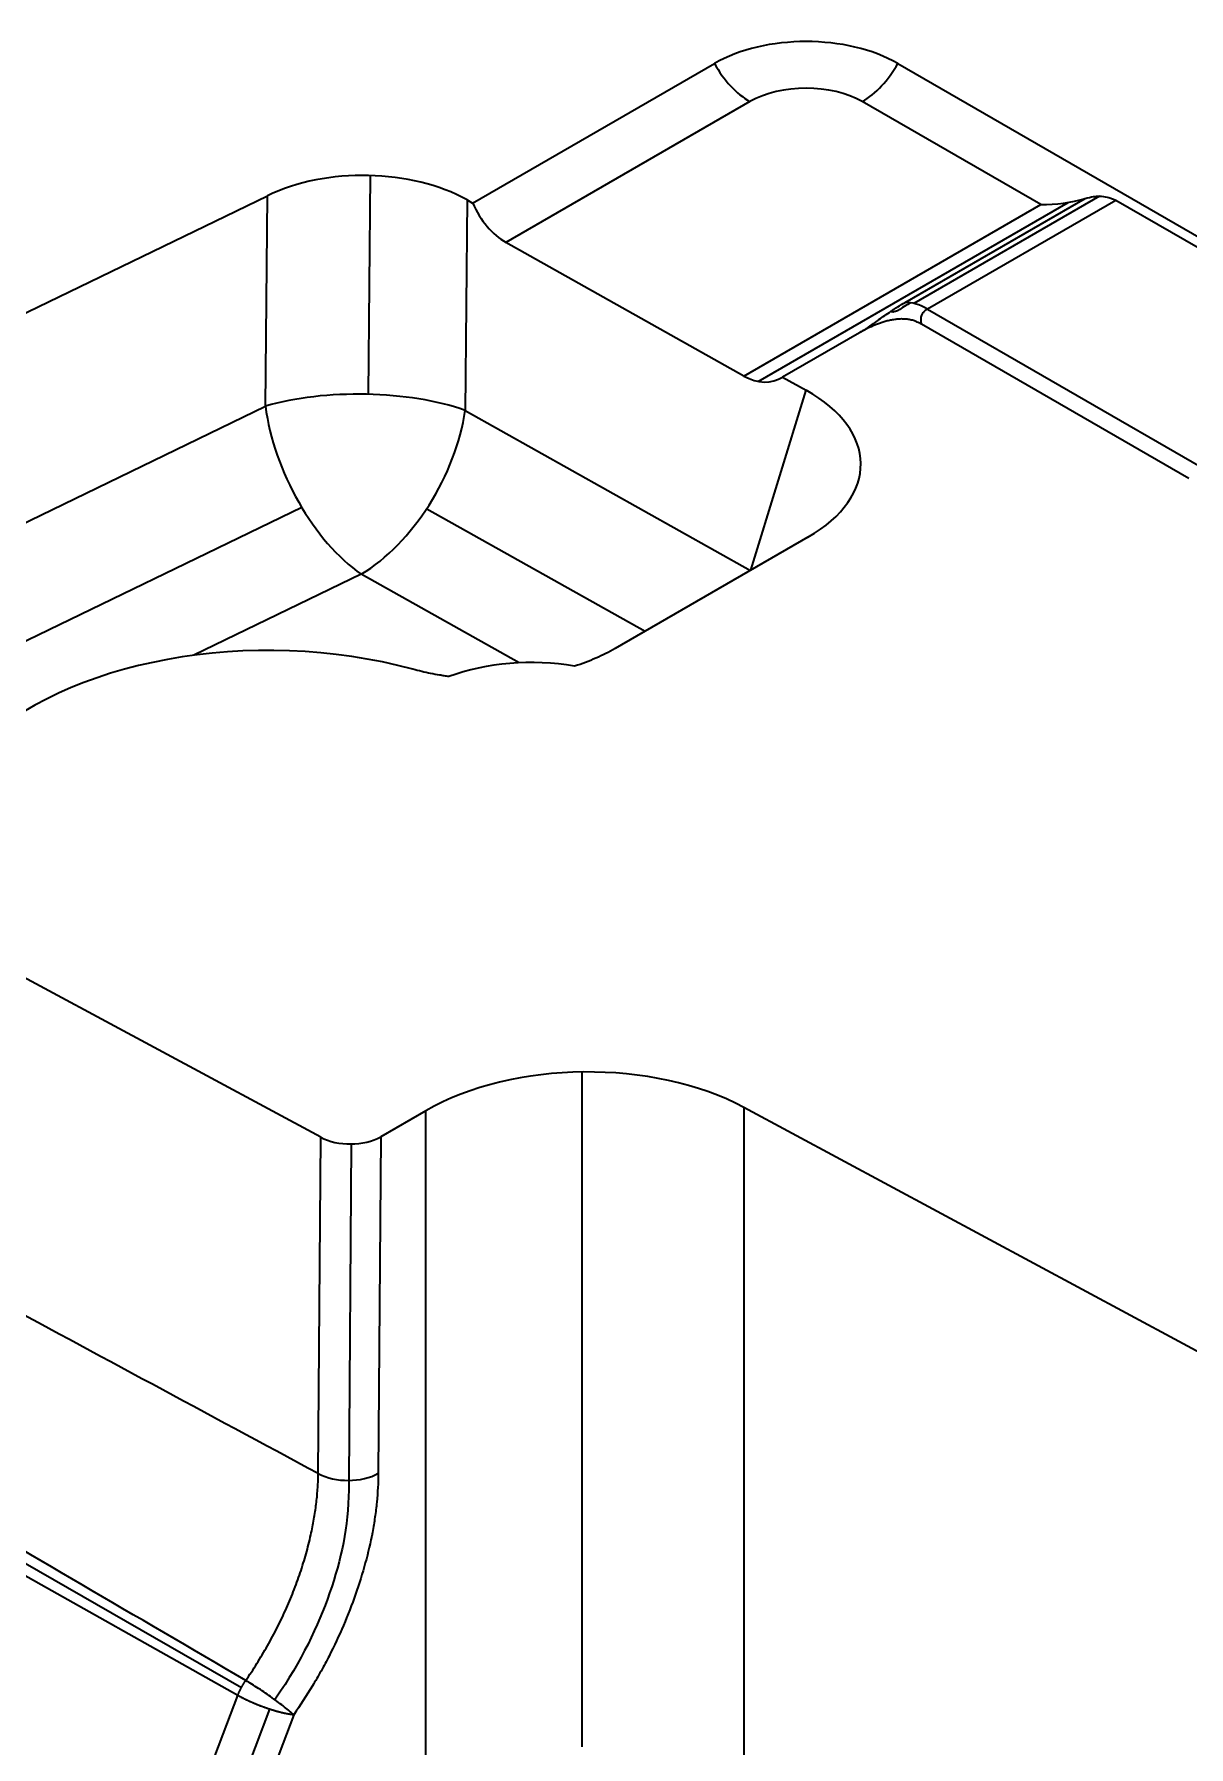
# Model space of a CAD drawing. Header units: millimetres. Extents: x 83 to 1196, y -164 to 735.
# Drawn here: x 1119.61 to 1146.31, y 46.19 to 85.81 of the extents above; entities that cross this region are included whole.
import ezdxf

# ---------------------------------------------------------------- set-up
doc = ezdxf.new("R2010")
doc.units = ezdxf.units.MM
doc.layers.add('1', color=7, linetype='Continuous', true_color=0xffffff)

msp = doc.modelspace()

# ---------------------------------------------------------------- linework, layer by layer
at = {"layer": '1', "color": 7, "linetype": 'Continuous', "lineweight": 35}
for p, q in [((1129.747, 81.906), (1135.34, 85.135)), ((1139.582, 85.135), (1147.687, 80.456)), ((1136.161, 84.253), (1130.518, 80.994)), ((1142.889, 81.869), (1138.761, 84.253)), ((1127.378, 82.544), (1127.332, 77.481)), ((1116.487, 77.953), (1124.999, 82.077)), ((1124.955, 77.206), (1124.999, 82.077)), ((1139.754, 79.608), (1143.918, 82.012)), ((1144.245, 82.064), (1139.95, 79.584)), ((1129.617, 81.979), (1129.573, 77.109)), ((1129.617, 81.979), (1129.747, 81.906)), ((1136.022, 77.905), (1142.889, 81.869)), ((1136.353, 77.781), (1143.524, 81.922)), ((1144.624, 81.969), (1140.268, 79.454)), ((1147.909, 80.072), (1144.624, 81.969)), ((1136.022, 77.905), (1130.518, 80.994)), ((1140.268, 79.454), (1146.791, 75.688)), ((1138.694, 78.907), (1136.918, 77.881)), ((1146.313, 75.534), (1140.128, 79.105)), ((1136.918, 77.881), (1137.462, 77.576)), ((1136.184, 73.413), (1137.462, 77.576)), ((1117.219, 73.458), (1124.955, 77.206)), ((1129.573, 77.109), (1136.171, 73.405)), ((1125.793, 74.866), (1118.057, 71.119)), ((1128.684, 74.835), (1133.736, 72)), ((1137.504, 74.175), (1133.042, 71.599)), ((1127.17, 73.32), (1123.297, 71.444)), ((1130.823, 71.27), (1127.17, 73.32)), ((1126.232, 60.293), (1118.559, 64.424)), ((1132.28, 46.193), (1132.28, 61.803)), ((1128.661, 60.908), (1127.621, 60.307)), ((1128.661, 44.081), (1128.661, 60.908)), ((1160.125, 48.006), (1136.023, 60.982)), ((1136.023, 60.982), (1136.023, 44.156)), ((1126.175, 52.512), (1126.232, 60.293)), ((1127.621, 60.307), (1127.564, 52.519)), ((1126.94, 60.138), (1126.882, 52.355)), ((1116.791, 51.934), (1124.398, 47.562)), ((1124.314, 47.38), (1116.674, 51.677)), ((1120.192, 36.514), (1124.314, 47.38)), ((1125.047, 47.062), (1120.927, 36.201)), ((1125.608, 46.931), (1121.491, 36.077))]:
    msp.add_line(p, q, dxfattribs=at)
for centre, major_axis, ratio, start_param, end_param in [((1137.461, 83.91), (3, 0), 0.57735, 0.785398, 2.356194), ((1136.161, 85.559), (0.8, -1.386), 0.57735, 4.685032, 5.497787), ((1138.761, 85.559), (-0.8, -1.386), 0.57735, 0.785398, 1.598154), ((1137.461, 83.502), (-1.838, 0), 0.57735, 3.926991, 5.497787), ((1127.209, 80.469), (3.5, 0.006), 0.593382, 0.810998, 2.253176), ((1142.889, 83.176), (2.263, 0), 0.57735, 4.712389, 5.184468), ((1130.718, 82.416), (-0.554, 1.515), 0.676197, 1.66125, 2.474005), ((1140.268, 78.147), (0.8, -1.386), 0.57735, 2.356194, 2.828273), ((1136.222, 79.326), (-0.554, 1.515), 0.676197, 2.474005, 3.286761), ((1127.17, 76.178), (3.5, -0.032), 0.373064, 0.817501, 2.259678), ((1134.396, 75.863), (4.33, 0.002), 0.559964, 5.512668, 7.066954), ((1127.17, 76.178), (-1.526, 3.15), 0.524834, 0.999918, 2.396181), ((1127.17, 76.178), (1.713, 3.052), 0.569171, 3.920055, 5.316318), ((1125.111, 66.76), (-8.007, 0.084), 0.598971, 4.299967, 5.75277), ((1131.098, 69.255), (-3.5, 0), 0.57735, 4.42083, 5.285948), ((1132.409, 58.744), (5.3, 0), 0.57735, 0.820305, 2.356194), ((1126.914, 60.715), (1, 0), 0.57735, 3.961861, 5.497751), ((1126.857, 52.927), (1, -0.007), 0.572389, 3.966139, 5.502029)]:
    msp.add_ellipse(centre, major_axis=major_axis, ratio=ratio, start_param=start_param, end_param=end_param, dxfattribs=at)
for points, knots in [([(1143.918, 82.012), (1143.983, 82.031), (1144.046, 82.045), (1144.141, 82.059), (1144.172, 82.062), (1144.219, 82.064), (1144.234, 82.064), (1144.265, 82.064), (1144.28, 82.064), (1144.355, 82.06), (1144.412, 82.05), (1144.481, 82.031), (1144.495, 82.026), (1144.522, 82.017), (1144.535, 82.012), (1144.575, 81.995), (1144.6, 81.983), (1144.624, 81.969)], [0, 0, 0, 0, 0.25, 0.25, 0.375, 0.375, 0.4375, 0.4375, 0.5, 0.5, 0.75, 0.75, 0.8125, 0.8125, 0.875, 0.875, 1, 1, 1, 1]), ([(1138.735, 78.93), (1138.756, 78.942), (1138.777, 78.954), (1138.833, 78.99), (1138.87, 79.014), (1138.944, 79.065), (1138.983, 79.092), (1139.042, 79.134), (1139.063, 79.149), (1139.104, 79.179), (1139.125, 79.194), (1139.231, 79.27), (1139.323, 79.335), (1139.449, 79.419), (1139.474, 79.436), (1139.527, 79.47), (1139.554, 79.487), (1139.636, 79.539), (1139.694, 79.573), (1139.754, 79.608)], [0, 0, 0, 0, 0.078357, 0.078357, 0.21002, 0.21002, 0.341683, 0.341683, 0.407515, 0.407515, 0.473347, 0.473347, 0.736673, 0.736673, 0.802505, 0.802505, 0.868337, 0.868337, 1, 1, 1, 1]), ([(1139.876, 79.599), (1139.87, 79.596), (1139.865, 79.593), (1139.796, 79.551), (1139.741, 79.516), (1139.602, 79.428), (1139.541, 79.392), (1139.465, 79.383), (1139.443, 79.388), (1139.423, 79.401), (1139.422, 79.401), (1139.422, 79.401)], [0, 0, 0, 0, 0.019747, 0.019747, 0.264004, 0.264004, 0.752519, 0.752519, 0.996777, 0.996777, 1, 1, 1, 1]), ([(1140.268, 79.454), (1140.242, 79.439), (1140.22, 79.423), (1140.193, 79.399), (1140.185, 79.391), (1140.17, 79.374), (1140.163, 79.366), (1140.151, 79.35), (1140.146, 79.342), (1140.137, 79.325), (1140.134, 79.318), (1140.124, 79.294), (1140.12, 79.279), (1140.114, 79.249), (1140.112, 79.235), (1140.111, 79.207), (1140.111, 79.193), (1140.115, 79.153), (1140.121, 79.128), (1140.128, 79.105)], [0, 0, 0, 0, 0.125, 0.125, 0.1875, 0.1875, 0.25, 0.25, 0.3125, 0.3125, 0.375, 0.375, 0.5, 0.5, 0.625, 0.625, 0.75, 0.75, 1, 1, 1, 1]), ([(1140.128, 79.105), (1140.103, 79.119), (1140.077, 79.132), (1140.023, 79.157), (1139.995, 79.169), (1139.95, 79.184), (1139.934, 79.189), (1139.903, 79.198), (1139.871, 79.205), (1139.838, 79.211), (1139.804, 79.216), (1139.787, 79.218), (1139.735, 79.223), (1139.7, 79.224), (1139.648, 79.224), (1139.631, 79.223), (1139.596, 79.221), (1139.579, 79.219), (1139.528, 79.214), (1139.494, 79.209), (1139.428, 79.198), (1139.395, 79.191), (1139.347, 79.18), (1139.332, 79.176), (1139.3, 79.167), (1139.284, 79.163), (1139.238, 79.149), (1139.208, 79.14), (1139.119, 79.109), (1139.062, 79.087), (1138.951, 79.04), (1138.897, 79.015), (1138.819, 78.975), (1138.794, 78.962), (1138.743, 78.935), (1138.718, 78.921), (1138.694, 78.907)], [0, 0, 0, 0, 0.0625, 0.0625, 0.125, 0.125, 0.15625, 0.15625, 0.1875, 0.21875, 0.21875, 0.25, 0.25, 0.3125, 0.3125, 0.34375, 0.34375, 0.375, 0.375, 0.4375, 0.4375, 0.5, 0.5, 0.53125, 0.53125, 0.5625, 0.5625, 0.625, 0.625, 0.75, 0.75, 0.875, 0.875, 0.9375, 0.9375, 1, 1, 1, 1]), ([(1129.199, 70.952), (1129.163, 70.957), (1129.127, 70.962), (1129.056, 70.973), (1128.949, 70.99), (1128.844, 71.009), (1128.636, 71.051), (1128.5, 71.083), (1128.366, 71.12)], [0, 0, 0, 0, 0.125, 0.125, 0.25, 0.5, 0.5, 1, 1, 1, 1]), ([(1126.883, 52.355), (1126.882, 52.297), (1126.882, 52.24), (1126.881, 52.166), (1126.881, 52.149), (1126.874, 51.281), (1126.703, 50.514), (1126.173, 48.99), (1125.788, 48.172), (1125.185, 47.306), (1125.177, 47.294), (1125.169, 47.282)], [0, 0, 0, 0, 0.032173, 0.032173, 0.04169, 0.04169, 0.517581, 0.517581, 0.993472, 0.993472, 1, 1, 1, 1]), ([(1127.564, 52.519), (1127.562, 52.3), (1127.551, 52.077), (1127.523, 51.791), (1127.517, 51.733), (1127.503, 51.618), (1127.48, 51.445), (1127.451, 51.27), (1127.385, 50.919), (1127.33, 50.683), (1127.199, 50.206), (1127.124, 49.965), (1126.953, 49.479), (1126.86, 49.238), (1126.656, 48.761), (1126.545, 48.525), (1126.366, 48.175), (1126.273, 48.001), (1126.175, 47.828), (1126.108, 47.713), (1126.075, 47.656), (1125.903, 47.371), (1125.759, 47.148), (1125.608, 46.931)], [0, 0, 0, 0, 0.125, 0.125, 0.15625, 0.15625, 0.1875, 0.25, 0.25, 0.375, 0.375, 0.5, 0.5, 0.625, 0.625, 0.75, 0.75, 0.8125, 0.84375, 0.84375, 0.875, 0.875, 1, 1, 1, 1]), ([(1124.314, 47.38), (1124.316, 47.384), (1124.319, 47.394), (1124.325, 47.407), (1124.331, 47.421), (1124.336, 47.435), (1124.342, 47.449), (1124.348, 47.462), (1124.355, 47.476), (1124.361, 47.49), (1124.368, 47.503), (1124.374, 47.517), (1124.381, 47.53), (1124.388, 47.544), (1124.395, 47.557), (1124.402, 47.57), (1124.409, 47.584), (1124.417, 47.597), (1124.424, 47.61), (1124.432, 47.623), (1124.439, 47.636), (1124.447, 47.649), (1124.455, 47.662), (1124.463, 47.675), (1124.472, 47.688), (1124.48, 47.7), (1124.488, 47.713), (1124.494, 47.721), (1124.497, 47.725)], [0, 0, 0, 0, 0.038463, 0.076925, 0.115387, 0.153849, 0.192311, 0.230773, 0.269234, 0.307695, 0.346156, 0.384617, 0.423078, 0.461539, 0.5, 0.538461, 0.576922, 0.615383, 0.653844, 0.692305, 0.730766, 0.769227, 0.807689, 0.846151, 0.884613, 0.923075, 0.961537, 1, 1, 1, 1]), ([(1125.608, 46.931), (1125.58, 46.957), (1125.548, 46.985), (1125.477, 47.045), (1125.438, 47.077), (1125.353, 47.145), (1125.307, 47.18), (1125.212, 47.251), (1125.162, 47.288), (1125.06, 47.361), (1125.007, 47.397), (1124.902, 47.47), (1124.849, 47.505), (1124.744, 47.574), (1124.692, 47.607), (1124.591, 47.669), (1124.543, 47.699), (1124.496, 47.726)], [0, 0, 0, 0, 0.125, 0.125, 0.25, 0.25, 0.375, 0.375, 0.5, 0.5, 0.625, 0.625, 0.75, 0.75, 0.875, 0.875, 1, 1, 1, 1]), ([(1125.608, 46.931), (1125.605, 46.931), (1125.598, 46.932), (1125.588, 46.933), (1125.577, 46.934), (1125.567, 46.935), (1125.556, 46.936), (1125.545, 46.938), (1125.534, 46.939), (1125.523, 46.941), (1125.512, 46.943), (1125.5, 46.945), (1125.489, 46.947), (1125.477, 46.949), (1125.466, 46.951), (1125.454, 46.953), (1125.442, 46.955), (1125.43, 46.958), (1125.418, 46.96), (1125.406, 46.963), (1125.394, 46.965), (1125.382, 46.968), (1125.369, 46.971), (1125.357, 46.974), (1125.345, 46.977), (1125.332, 46.979), (1125.32, 46.983), (1125.307, 46.986), (1125.295, 46.989), (1125.282, 46.992), (1125.269, 46.995), (1125.257, 46.999), (1125.244, 47.002), (1125.231, 47.006), (1125.218, 47.009), (1125.206, 47.013), (1125.193, 47.017), (1125.18, 47.02), (1125.167, 47.024), (1125.154, 47.028), (1125.142, 47.032), (1125.129, 47.036), (1125.116, 47.039), (1125.103, 47.043), (1125.091, 47.047), (1125.078, 47.052), (1125.065, 47.056), (1125.053, 47.06), (1125.04, 47.064), (1125.027, 47.068), (1125.015, 47.072), (1125.002, 47.077), (1124.99, 47.081), (1124.977, 47.085), (1124.965, 47.09), (1124.952, 47.094), (1124.94, 47.098), (1124.928, 47.103), (1124.915, 47.107), (1124.903, 47.112), (1124.891, 47.116), (1124.879, 47.121), (1124.867, 47.125), (1124.855, 47.13), (1124.843, 47.134), (1124.831, 47.139), (1124.82, 47.143), (1124.808, 47.148), (1124.796, 47.153), (1124.785, 47.157), (1124.773, 47.162), (1124.762, 47.166), (1124.751, 47.171), (1124.739, 47.175), (1124.728, 47.18), (1124.717, 47.185), (1124.706, 47.189), (1124.695, 47.194), (1124.684, 47.198), (1124.674, 47.203), (1124.663, 47.208), (1124.652, 47.212), (1124.642, 47.217), (1124.632, 47.221), (1124.621, 47.226), (1124.611, 47.231), (1124.601, 47.235), (1124.591, 47.24), (1124.581, 47.244), (1124.571, 47.249), (1124.561, 47.253), (1124.552, 47.258), (1124.542, 47.262), (1124.533, 47.267), (1124.523, 47.271), (1124.514, 47.275), (1124.505, 47.28), (1124.496, 47.284), (1124.487, 47.289), (1124.478, 47.293), (1124.469, 47.297), (1124.46, 47.302), (1124.452, 47.306), (1124.443, 47.31), (1124.435, 47.314), (1124.427, 47.319), (1124.418, 47.323), (1124.41, 47.327), (1124.402, 47.331), (1124.394, 47.335), (1124.387, 47.34), (1124.379, 47.344), (1124.371, 47.348), (1124.364, 47.352), (1124.356, 47.356), (1124.349, 47.36), (1124.342, 47.364), (1124.335, 47.368), (1124.327, 47.371), (1124.321, 47.375), (1124.316, 47.378), (1124.314, 47.379)], [0, 0, 0, 0, 0.010704, 0.02137, 0.031996, 0.042583, 0.053131, 0.063641, 0.074111, 0.084542, 0.094934, 0.105288, 0.115602, 0.125877, 0.136113, 0.146311, 0.156469, 0.166588, 0.176668, 0.18671, 0.196712, 0.206675, 0.2166, 0.226485, 0.236331, 0.246138, 0.255907, 0.265636, 0.275326, 0.284977, 0.29459, 0.304163, 0.313697, 0.323192, 0.332649, 0.342066, 0.351444, 0.360784, 0.370084, 0.379345, 0.388567, 0.397751, 0.406895, 0.416, 0.425067, 0.434094, 0.443082, 0.452031, 0.460942, 0.469813, 0.478645, 0.487439, 0.496193, 0.504908, 0.513585, 0.522222, 0.53082, 0.539379, 0.5479, 0.556381, 0.564823, 0.573227, 0.581591, 0.589916, 0.598203, 0.60645, 0.614658, 0.622828, 0.630958, 0.639049, 0.647102, 0.655115, 0.663089, 0.671025, 0.678921, 0.686779, 0.694597, 0.702376, 0.710117, 0.717818, 0.72548, 0.733104, 0.740688, 0.748234, 0.75574, 0.763207, 0.770636, 0.778025, 0.785376, 0.792687, 0.799959, 0.807193, 0.814387, 0.821543, 0.828659, 0.835737, 0.842775, 0.849775, 0.856735, 0.863657, 0.870539, 0.877382, 0.884187, 0.890952, 0.897679, 0.904366, 0.911015, 0.917625, 0.924195, 0.930727, 0.937219, 0.943673, 0.950087, 0.956463, 0.962799, 0.969097, 0.975356, 0.981575, 0.987756, 0.993897, 1, 1, 1, 1])]:
    msp.add_open_spline(points, degree=3, knots=knots, dxfattribs=at)
for points in [[(1138.694, 78.907), (1138.707, 78.914), (1138.721, 78.922), (1138.735, 78.93)], [(1133.042, 71.599), (1132.902, 71.518), (1132.605, 71.369), (1132.277, 71.246), (1132.105, 71.191)], [(1126.175, 52.512), (1123.617, 53.89), (1121.059, 55.268), (1118.502, 56.646)], [(1124.497, 47.725), (1121.974, 49.202), (1119.451, 50.679), (1116.928, 52.156)]]:
    msp.add_open_spline(points, degree=3, dxfattribs=at)
msp.add_rational_spline([(1124.497, 47.725), (1125.562, 49.257), (1126.163, 50.972), (1126.175, 52.512)], [1, 0.930434762513, 0.930434762513, 1], degree=3, dxfattribs=at)

doc.saveas('drawing.dxf')
